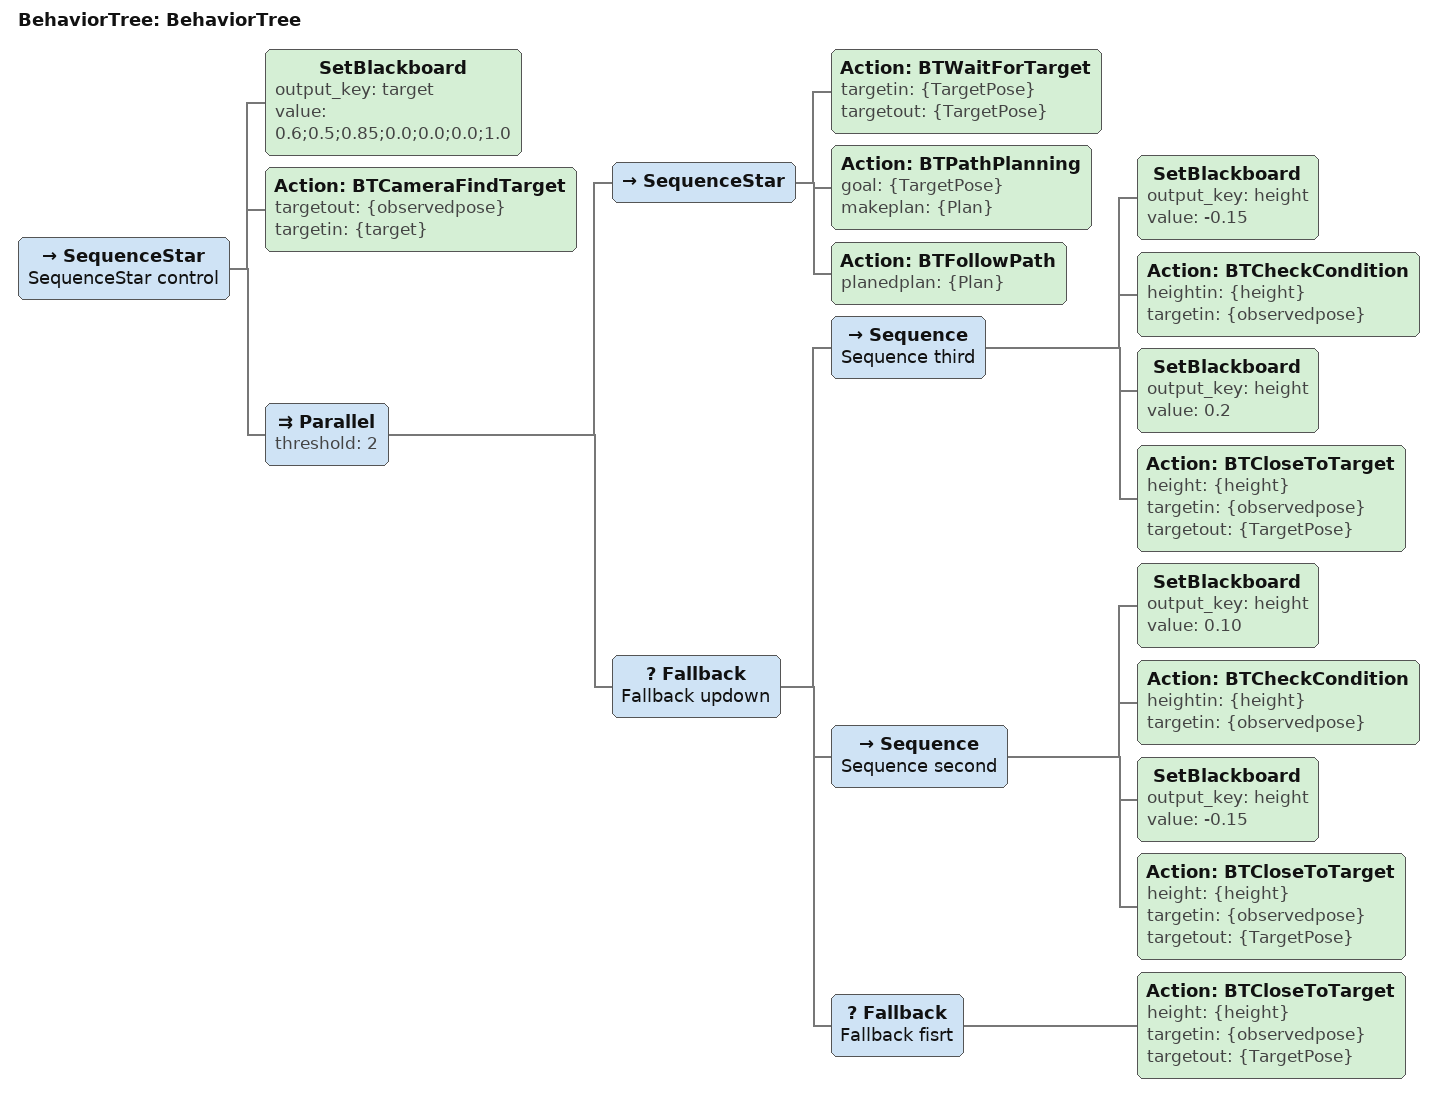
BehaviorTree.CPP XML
<?xml version="1.0"?>
<root main_tree_to_execute="BehaviorTree">
    <BehaviorTree ID="BehaviorTree">
        <SequenceStar name="SequenceStar control">
            <SetBlackboard output_key="target" value="0.6;0.5;0.85;0.0;0.0;0.0;1.0"/>
            <Action ID="BTCameraFindTarget" targetout="{observedpose}" targetin="{target}"/>
                <Parallel threshold="2">
                    <SequenceStar>
                        <Action ID="BTWaitForTarget" targetin="{TargetPose}" targetout="{TargetPose}"/>
                        <Action ID="BTPathPlanning" goal="{TargetPose}" makeplan="{Plan}"/>
                        <Action ID="BTFollowPath" planedplan="{Plan}" />
                    </SequenceStar>
                    <Fallback name="Fallback updown">
                        <Sequence name="Sequence third">
                            <SetBlackboard output_key="height" value="-0.15"/>
                            <Action ID="BTCheckCondition" heightin="{height}" targetin="{observedpose}"/>
                            <SetBlackboard output_key="height" value="0.2"/>
                            <Action ID="BTCloseToTarget" height="{height}"  targetin="{observedpose}" targetout="{TargetPose}"/>
                        </Sequence>
                        <Sequence name="Sequence second">
                            <SetBlackboard output_key="height" value="0.10"/>
                            <Action ID="BTCheckCondition" heightin="{height}" targetin="{observedpose}"/>
                            <SetBlackboard output_key="height" value="-0.15"/>
                            <Action ID="BTCloseToTarget" height="{height}"  targetin="{observedpose}" targetout="{TargetPose}"/>
                        </Sequence>
                        <Fallback name="Fallback fisrt">
                            <Action ID="BTCloseToTarget" height="{height}" targetin="{observedpose}" targetout="{TargetPose}"/>
                        </Fallback>
                    </Fallback>
                </Parallel>
        </SequenceStar>
    </BehaviorTree>
</root>
